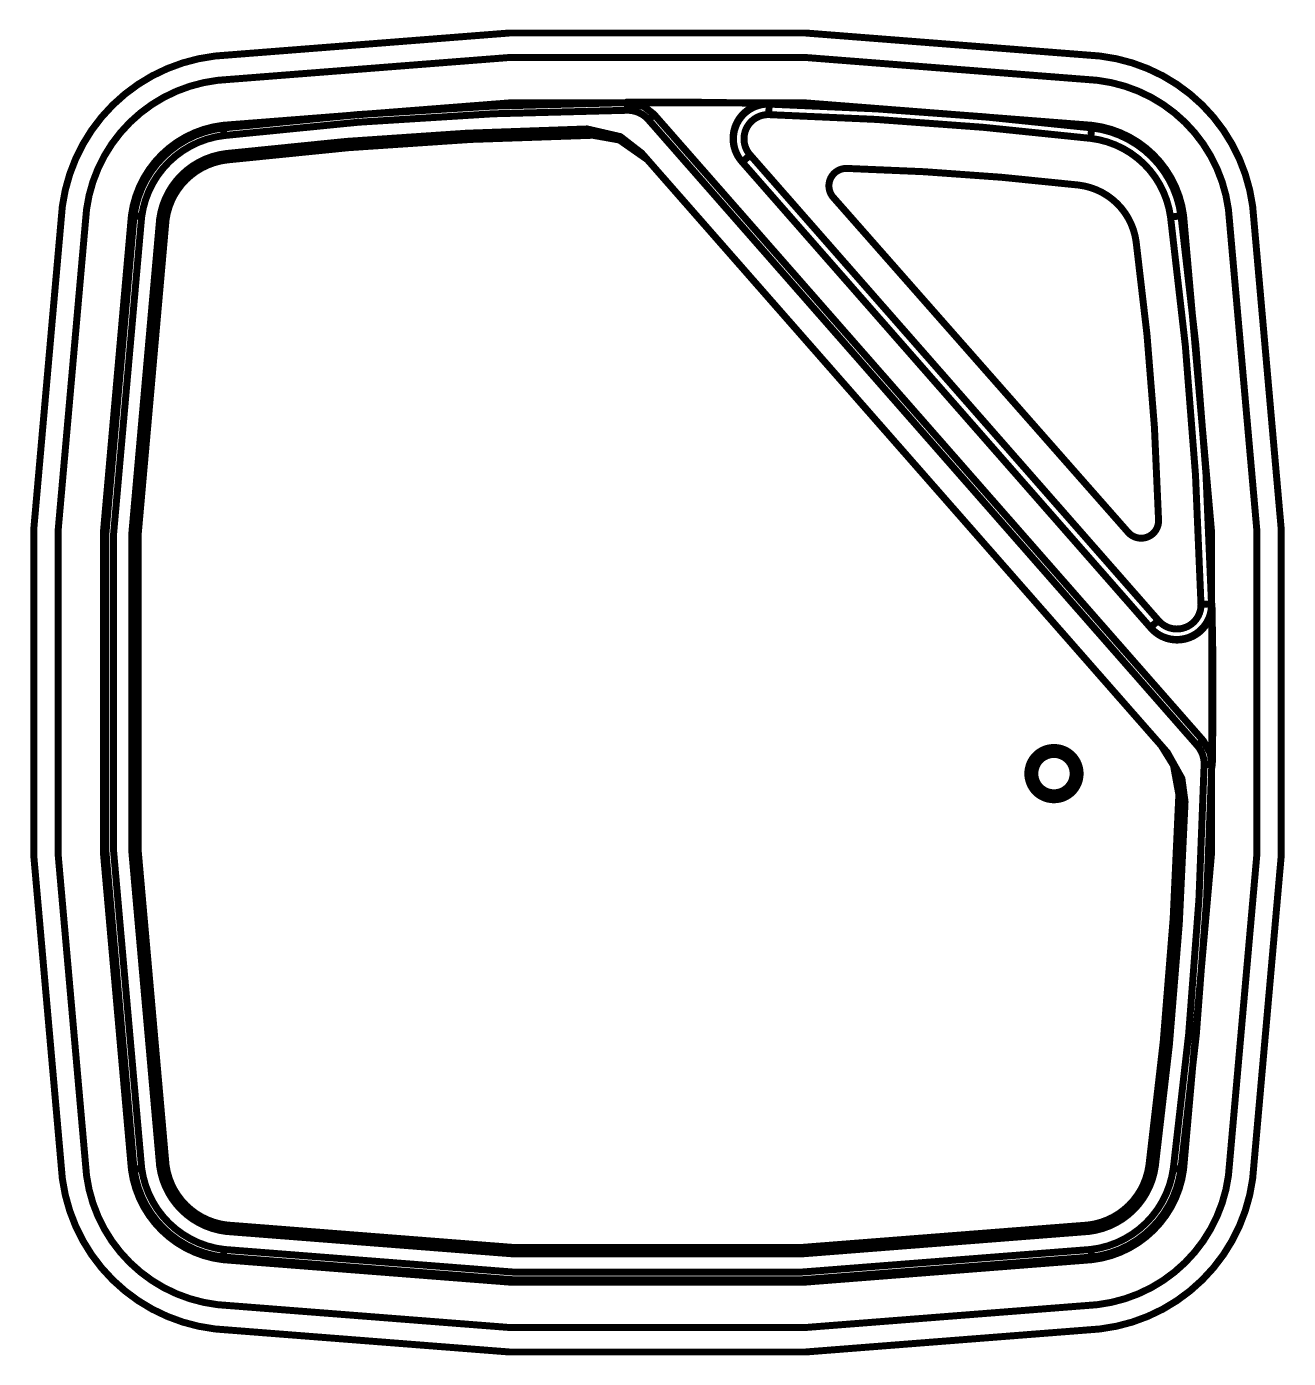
# Model space of a CAD drawing. Header units: millimetres. Extents: x 62 to 98, y 34 to 139.
# Drawn here: x 61.9 to 98.1, y 100.9 to 139.1 of the extents above; entities that cross this region are included whole.
import ezdxf

# ---------------------------------------------------------------- set-up
doc = ezdxf.new("R2010")
doc.units = ezdxf.units.MM
doc.layers.add('Mechanical1', color=6, linetype='Continuous')

msp = doc.modelspace()

# ---------------------------------------------------------------- linework, layer by layer
at = {"layer": 'Mechanical1', "const_width": 0.2}
for points in [[(67.297, 138.256, -0.058605), (92.703, 138.256)], [(62.925, 133.95, -0.342892), (67.297, 138.256)], [(67.379, 137.56, -0.058605), (92.621, 137.56)], [(92.703, 138.256, -0.342892), (97.075, 133.95)], [(63.619, 133.857, -0.342892), (67.379, 137.56)], [(92.621, 137.56, -0.342892), (96.381, 133.857)], [(67.531, 136.269, -0.058605), (92.469, 136.269)], [(67.54, 136.194, -0.027253), (79.137, 136.921)], [(67.565, 135.976, -0.027253), (79.139, 136.701)], [(79.125, 136.935, -0.009531), (83.191, 136.891)], [(79.139, 136.701, -0.21803), (79.74, 136.43)], [(82.423, 135.224, -0.658423), (83.191, 136.891)], [(82.43, 135.216, -0.655177), (83.203, 136.878)], [(83.203, 136.878, -0.021766), (92.461, 136.196)], [(82.66, 135.417, -0.658466), (83.194, 136.576)], [(83.194, 136.576, -0.021766), (92.425, 135.895)], [(64.907, 133.686, -0.342892), (67.531, 136.269)], [(64.982, 133.676, -0.342892), (67.54, 136.194)], [(65.2, 133.647, -0.342892), (67.565, 135.976)], [(67.626, 135.459, -0.024507), (77.98, 136.165)], [(67.648, 135.276, -0.024882), (78.142, 135.984)], [(92.425, 135.895, -0.342892), (94.72, 133.636)], [(92.461, 136.196, -0.342892), (95.019, 133.676)], [(92.469, 136.269, -0.342892), (95.093, 133.686)], [(65.716, 133.578, -0.342892), (67.626, 135.459)], [(65.899, 133.554, -0.342892), (67.648, 135.276)], [(85.047, 134.198, -0.658465), (85.43, 135.033)], [(85.43, 135.033, -0.021766), (92.077, 134.556)], [(92.077, 134.556, -0.342892), (93.732, 132.932)], [(62.925, 106.05, -0.066301), (62.925, 133.95)], [(63.619, 106.143, -0.066301), (63.619, 133.857)], [(64.907, 106.314, -0.066301), (64.907, 133.686)], [(64.982, 106.324, -0.066301), (64.982, 133.676)], [(65.2, 106.353, -0.066301), (65.2, 133.647)], [(94.72, 133.636, -0.026983), (95.593, 122.53)], [(95.019, 133.676, -0.026983), (95.895, 122.538)], [(95.093, 133.686, -0.066301), (95.093, 106.314)], [(96.381, 133.857, -0.066301), (96.381, 106.143)], [(97.075, 133.95, -0.066301), (97.075, 106.05)], [(65.716, 106.422, -0.066301), (65.716, 133.578)], [(65.899, 106.446, -0.066301), (65.899, 133.554)], [(93.732, 132.932, -0.026983), (94.376, 124.937)], [(94.376, 124.937, -0.706281), (93.496, 124.602)], [(95.895, 122.538, -0.701217), (94.14, 121.866)], [(95.908, 122.523, -0.706244), (94.148, 121.857)], [(95.593, 122.53, -0.706288), (94.369, 122.067)], [(95.908, 122.523, -0.011113), (95.918, 117.918)], [(95.485, 118.48, -0.18693), (95.684, 117.939)], [(95.684, 117.939, -0.028124), (94.8, 106.353)], [(95.904, 117.934, -0.028124), (95.018, 106.324)], [(94.958, 117.074, -0.02598), (94.101, 106.446)], [(95.136, 116.866, -0.025489), (94.284, 106.422)], [(67.379, 102.44, -0.342892), (63.619, 106.143)], [(67.531, 103.731, -0.342892), (64.907, 106.314)], [(67.54, 103.806, -0.342892), (64.982, 106.324)], [(67.565, 104.024, -0.342892), (65.2, 106.353)], [(67.626, 104.541, -0.342892), (65.716, 106.422)], [(67.648, 104.724, -0.342892), (65.899, 106.446)], [(94.101, 106.446, -0.342892), (92.352, 104.724)], [(94.284, 106.422, -0.342892), (92.374, 104.541)], [(94.8, 106.353, -0.342892), (92.435, 104.024)], [(95.018, 106.324, -0.342892), (92.46, 103.806)], [(95.093, 106.314, -0.342892), (92.469, 103.731)], [(96.381, 106.143, -0.342892), (92.621, 102.44)], [(67.297, 101.744, -0.342892), (62.925, 106.05)], [(97.075, 106.05, -0.342892), (92.703, 101.744)], [(92.352, 104.724, -0.058605), (67.648, 104.724)], [(92.374, 104.541, -0.058605), (67.626, 104.541)], [(92.46, 103.806, -0.058605), (67.54, 103.806)], [(92.435, 104.024, -0.058605), (67.565, 104.024)], [(92.469, 103.731, -0.058605), (67.531, 103.731)], [(92.621, 102.44, -0.058605), (67.379, 102.44)], [(92.703, 101.744, -0.058605), (67.297, 101.744)]]:
    msp.add_lwpolyline(points, format="xyb", dxfattribs=at)
at = {"layer": 'Mechanical1'}
for points, const_width in [([(67.247, 138.256, 1), (67.347, 138.256, 1)], 0.1), ([(67.247, 138.256, 1), (67.347, 138.256, 1)], 0.1), ([(92.653, 138.256, 1), (92.753, 138.256, 1)], 0.1), ([(92.653, 138.256, 1), (92.753, 138.256, 1)], 0.1), ([(67.329, 137.56, 1), (67.429, 137.56, 1)], 0.1), ([(67.329, 137.56, 1), (67.429, 137.56, 1)], 0.1), ([(92.571, 137.56, 1), (92.671, 137.56, 1)], 0.1), ([(92.571, 137.56, 1), (92.671, 137.56, 1)], 0.1), ([(79.075, 136.935, 1), (79.175, 136.935, 1)], 0.1), ([(79.075, 136.935, 1), (79.175, 136.935, 1)], 0.1), ([(79.075, 136.935, 1), (79.175, 136.935, 1)], 0.1), ([(79.087, 136.921, 1), (79.187, 136.921, 1)], 0.1), ([(79.087, 136.921, 1), (79.187, 136.921, 1)], 0.1), ([(79.087, 136.921, 1), (79.187, 136.921, 1)], 0.1), ([(79.087, 136.921, 1), (79.187, 136.921, 1)], 0.1), ([(79.089, 136.701, 1), (79.189, 136.701, 1)], 0.1), ([(79.089, 136.701, 1), (79.189, 136.701, 1)], 0.1), ([(79.089, 136.701, 1), (79.189, 136.701, 1)], 0.1), ([(79.546, 136.823, 1), (79.646, 136.823, 1)], 0.1), ([(79.546, 136.823, 1), (79.646, 136.823, 1)], 0.1), ([(79.556, 136.81, 1), (79.656, 136.81, 1)], 0.1), ([(79.556, 136.81, 1), (79.656, 136.81, 1)], 0.1), ([(83.141, 136.891, 1), (83.241, 136.891, 1)], 0.1), ([(83.141, 136.891, 1), (83.241, 136.891, 1)], 0.1), ([(83.141, 136.891, 1), (83.241, 136.891, 1)], 0.1), ([(83.153, 136.878, 1), (83.253, 136.878, 1)], 0.1), ([(83.153, 136.878, 1), (83.253, 136.878, 1)], 0.1), ([(83.153, 136.878, 1), (83.253, 136.878, 1)], 0.1), ([(83.153, 136.878, 1), (83.253, 136.878, 1)], 0.1), ([(79.69, 136.43, 1), (79.79, 136.43, 1)], 0.1), ([(79.69, 136.43, 1), (79.79, 136.43, 1)], 0.1), ([(79.69, 136.43, 1), (79.79, 136.43, 1)], 0.1), ([(79.847, 136.587, 1), (79.947, 136.587, 1)], 0.1), ([(79.847, 136.587, 1), (79.947, 136.587, 1)], 0.1), ([(79.857, 136.576, 1), (79.957, 136.576, 1)], 0.1), ([(79.857, 136.576, 1), (79.957, 136.576, 1)], 0.1), ([(83.144, 136.576, 1), (83.244, 136.576, 1)], 0.1), ([(83.144, 136.576, 1), (83.244, 136.576, 1)], 0.1), ([(83.144, 136.576, 1), (83.244, 136.576, 1)], 0.1), ([(67.481, 136.269, 1), (67.581, 136.269, 1)], 0.1), ([(67.481, 136.269, 1), (67.581, 136.269, 1)], 0.1), ([(67.481, 136.269, 1), (67.581, 136.269, 1)], 0.1), ([(67.49, 136.194, 1), (67.59, 136.194, 1)], 0.1), ([(67.49, 136.194, 1), (67.59, 136.194, 1)], 0.1), ([(67.515, 135.976, 1), (67.615, 135.976, 1)], 0.1), ([(67.515, 135.976, 1), (67.615, 135.976, 1)], 0.1), ([(67.515, 135.976, 1), (67.615, 135.976, 1)], 0.1), ([(77.93, 136.165, 1), (78.03, 136.165, 1)], 0.1), ([(77.93, 136.165, 1), (78.03, 136.165, 1)], 0.1), ([(77.93, 136.165, 1), (78.03, 136.165, 1)], 0.1), ([(78.092, 135.984, 1), (78.192, 135.984, 1)], 0.1), ([(78.092, 135.984, 1), (78.192, 135.984, 1)], 0.1), ([(78.092, 135.984, 1), (78.192, 135.984, 1)], 0.1), ([(78.885, 135.945, 1), (78.985, 135.945, 1)], 0.1), ([(78.885, 135.945, 1), (78.985, 135.945, 1)], 0.1), ([(92.375, 135.895, 1), (92.475, 135.895, 1)], 0.1), ([(92.375, 135.895, 1), (92.475, 135.895, 1)], 0.1), ([(92.375, 135.895, 1), (92.475, 135.895, 1)], 0.1), ([(92.411, 136.196, 1), (92.511, 136.196, 1)], 0.1), ([(92.411, 136.196, 1), (92.511, 136.196, 1)], 0.1), ([(92.419, 136.269, 1), (92.519, 136.269, 1)], 0.1), ([(92.419, 136.269, 1), (92.519, 136.269, 1)], 0.1), ([(92.419, 136.269, 1), (92.519, 136.269, 1)], 0.1), ([(78.854, 135.849, 1), (78.954, 135.849, 1)], 0.1), ([(78.854, 135.849, 1), (78.954, 135.849, 1)], 0.1), ([(67.576, 135.459, 1), (67.676, 135.459, 1)], 0.1), ([(67.576, 135.459, 1), (67.676, 135.459, 1)], 0.1), ([(67.576, 135.459, 1), (67.676, 135.459, 1)], 0.1), ([(67.598, 135.276, 1), (67.698, 135.276, 1)], 0.1), ([(67.598, 135.276, 1), (67.698, 135.276, 1)], 0.1), ([(67.598, 135.276, 1), (67.698, 135.276, 1)], 0.1), ([(79.497, 135.47, 1), (79.597, 135.47, 1)], 0.1), ([(79.497, 135.47, 1), (79.597, 135.47, 1)], 0.1), ([(79.657, 135.288, 1), (79.757, 135.288, 1)], 0.1), ([(82.373, 135.224, 1), (82.473, 135.224, 1)], 0.1), ([(82.373, 135.224, 1), (82.473, 135.224, 1)], 0.1), ([(82.38, 135.216, 1), (82.48, 135.216, 1)], 0.1), ([(82.38, 135.216, 1), (82.48, 135.216, 1)], 0.1), ([(82.61, 135.417, 1), (82.71, 135.417, 1)], 0.1), ([(82.61, 135.417, 1), (82.71, 135.417, 1)], 0.1), ([(82.61, 135.417, 1), (82.71, 135.417, 1)], 0.1), ([(85.38, 135.033, 1), (85.48, 135.033, 1)], 0.1), ([(85.38, 135.033, 1), (85.48, 135.033, 1)], 0.1), ([(92.027, 134.556, 1), (92.127, 134.556, 1)], 0.1), ([(92.027, 134.556, 1), (92.127, 134.556, 1)], 0.1), ([(84.997, 134.198, 1), (85.097, 134.198, 1)], 0.1), ([(84.997, 134.198, 1), (85.097, 134.198, 1)], 0.1), ([(62.875, 133.95, 1), (62.975, 133.95, 1)], 0.1), ([(62.875, 133.95, 1), (62.975, 133.95, 1)], 0.1), ([(63.569, 133.857, 1), (63.669, 133.857, 1)], 0.1), ([(63.569, 133.857, 1), (63.669, 133.857, 1)], 0.1), ([(64.857, 133.686, 1), (64.957, 133.686, 1)], 0.1), ([(64.857, 133.686, 1), (64.957, 133.686, 1)], 0.1), ([(64.857, 133.686, 1), (64.957, 133.686, 1)], 0.1), ([(64.932, 133.676, 1), (65.032, 133.676, 1)], 0.1), ([(64.932, 133.676, 1), (65.032, 133.676, 1)], 0.1), ([(65.15, 133.647, 1), (65.25, 133.647, 1)], 0.1), ([(65.15, 133.647, 1), (65.25, 133.647, 1)], 0.1), ([(65.15, 133.647, 1), (65.25, 133.647, 1)], 0.1), ([(94.67, 133.636, 1), (94.77, 133.636, 1)], 0.1), ([(94.67, 133.636, 1), (94.77, 133.636, 1)], 0.1), ([(94.67, 133.636, 1), (94.77, 133.636, 1)], 0.1), ([(94.969, 133.676, 1), (95.069, 133.676, 1)], 0.1), ([(94.969, 133.676, 1), (95.069, 133.676, 1)], 0.1), ([(95.043, 133.686, 1), (95.143, 133.686, 1)], 0.1), ([(95.043, 133.686, 1), (95.143, 133.686, 1)], 0.1), ([(95.043, 133.686, 1), (95.143, 133.686, 1)], 0.1), ([(96.331, 133.857, 1), (96.431, 133.857, 1)], 0.1), ([(96.331, 133.857, 1), (96.431, 133.857, 1)], 0.1), ([(97.025, 133.95, 1), (97.125, 133.95, 1)], 0.1), ([(97.025, 133.95, 1), (97.125, 133.95, 1)], 0.1), ([(65.666, 133.578, 1), (65.766, 133.578, 1)], 0.1), ([(65.666, 133.578, 1), (65.766, 133.578, 1)], 0.1), ([(65.666, 133.578, 1), (65.766, 133.578, 1)], 0.1), ([(65.849, 133.554, 1), (65.949, 133.554, 1)], 0.1), ([(65.849, 133.554, 1), (65.949, 133.554, 1)], 0.1), ([(65.849, 133.554, 1), (65.949, 133.554, 1)], 0.1), ([(93.682, 132.932, 1), (93.782, 132.932, 1)], 0.1), ([(93.682, 132.932, 1), (93.782, 132.932, 1)], 0.1), ([(94.326, 124.937, 1), (94.426, 124.937, 1)], 0.1), ([(94.326, 124.937, 1), (94.426, 124.937, 1)], 0.1), ([(93.446, 124.602, 1), (93.546, 124.602, 1)], 0.1), ([(93.446, 124.602, 1), (93.546, 124.602, 1)], 0.1), ([(95.543, 122.53, 1), (95.643, 122.53, 1)], 0.1), ([(95.543, 122.53, 1), (95.643, 122.53, 1)], 0.1), ([(95.543, 122.53, 1), (95.643, 122.53, 1)], 0.1), ([(95.845, 122.538, 1), (95.945, 122.538, 1)], 0.1), ([(95.845, 122.538, 1), (95.945, 122.538, 1)], 0.1), ([(95.845, 122.538, 1), (95.945, 122.538, 1)], 0.1), ([(95.845, 122.538, 1), (95.945, 122.538, 1)], 0.1), ([(95.858, 122.523, 1), (95.958, 122.523, 1)], 0.1), ([(95.858, 122.523, 1), (95.958, 122.523, 1)], 0.1), ([(95.858, 122.523, 1), (95.958, 122.523, 1)], 0.1), ([(94.09, 121.866, 1), (94.19, 121.866, 1)], 0.1), ([(94.09, 121.866, 1), (94.19, 121.866, 1)], 0.1), ([(94.098, 121.857, 1), (94.198, 121.857, 1)], 0.1), ([(94.098, 121.857, 1), (94.198, 121.857, 1)], 0.1), ([(94.319, 122.067, 1), (94.419, 122.067, 1)], 0.1), ([(94.319, 122.067, 1), (94.419, 122.067, 1)], 0.1), ([(94.319, 122.067, 1), (94.419, 122.067, 1)], 0.1), ([(92.125, 117.673, 1), (90.625, 117.673, 1)], 0.2), ([(94.399, 118.482, 1), (94.499, 118.482, 1)], 0.1), ([(95.435, 118.48, 1), (95.535, 118.48, 1)], 0.1), ([(95.435, 118.48, 1), (95.535, 118.48, 1)], 0.1), ([(95.435, 118.48, 1), (95.535, 118.48, 1)], 0.1), ([(95.602, 118.626, 1), (95.702, 118.626, 1)], 0.1), ([(95.602, 118.626, 1), (95.702, 118.626, 1)], 0.1), ([(95.612, 118.615, 1), (95.712, 118.615, 1)], 0.1), ([(95.612, 118.615, 1), (95.712, 118.615, 1)], 0.1), ([(91.925, 117.673, 1), (90.825, 117.673, 1)], 0.2), ([(94.577, 118.279, 1), (94.677, 118.279, 1)], 0.1), ([(94.577, 118.279, 1), (94.677, 118.279, 1)], 0.1), ([(95.634, 117.939, 1), (95.734, 117.939, 1)], 0.1), ([(95.634, 117.939, 1), (95.734, 117.939, 1)], 0.1), ([(95.634, 117.939, 1), (95.734, 117.939, 1)], 0.1), ([(95.808, 118.261, 1), (95.908, 118.261, 1)], 0.1), ([(95.808, 118.261, 1), (95.908, 118.261, 1)], 0.1), ([(95.82, 118.247, 1), (95.92, 118.247, 1)], 0.1), ([(95.82, 118.247, 1), (95.92, 118.247, 1)], 0.1), ([(90.575, 117.673, 1), (90.675, 117.673, 1)], 0.1), ([(90.775, 117.673, 1), (90.875, 117.673, 1)], 0.1), ([(91.875, 117.673, 1), (91.975, 117.673, 1)], 0.1), ([(92.075, 117.673, 1), (92.175, 117.673, 1)], 0.1), ([(94.753, 117.912, 1), (94.853, 117.912, 1)], 0.1), ([(94.753, 117.912, 1), (94.853, 117.912, 1)], 0.1), ([(95.854, 117.934, 1), (95.954, 117.934, 1)], 0.1), ([(95.854, 117.934, 1), (95.954, 117.934, 1)], 0.1), ([(95.854, 117.934, 1), (95.954, 117.934, 1)], 0.1), ([(95.854, 117.934, 1), (95.954, 117.934, 1)], 0.1), ([(95.868, 117.918, 1), (95.968, 117.918, 1)], 0.1), ([(95.868, 117.918, 1), (95.968, 117.918, 1)], 0.1), ([(95.868, 117.918, 1), (95.968, 117.918, 1)], 0.1), ([(94.995, 117.534, 1), (95.095, 117.534, 1)], 0.1), ([(94.995, 117.534, 1), (95.095, 117.534, 1)], 0.1), ([(94.908, 117.074, 1), (95.008, 117.074, 1)], 0.1), ([(94.908, 117.074, 1), (95.008, 117.074, 1)], 0.1), ([(94.908, 117.074, 1), (95.008, 117.074, 1)], 0.1), ([(94.987, 116.982, 1), (95.087, 116.982, 1)], 0.1), ([(94.987, 116.982, 1), (95.087, 116.982, 1)], 0.1), ([(95.086, 116.866, 1), (95.186, 116.866, 1)], 0.1), ([(95.086, 116.866, 1), (95.186, 116.866, 1)], 0.1), ([(95.086, 116.866, 1), (95.186, 116.866, 1)], 0.1), ([(63.569, 106.143, 1), (63.669, 106.143, 1)], 0.1), ([(63.569, 106.143, 1), (63.669, 106.143, 1)], 0.1), ([(64.857, 106.314, 1), (64.957, 106.314, 1)], 0.1), ([(64.857, 106.314, 1), (64.957, 106.314, 1)], 0.1), ([(64.857, 106.314, 1), (64.957, 106.314, 1)], 0.1), ([(64.932, 106.324, 1), (65.032, 106.324, 1)], 0.1), ([(64.932, 106.324, 1), (65.032, 106.324, 1)], 0.1), ([(65.15, 106.353, 1), (65.25, 106.353, 1)], 0.1), ([(65.15, 106.353, 1), (65.25, 106.353, 1)], 0.1), ([(65.15, 106.353, 1), (65.25, 106.353, 1)], 0.1), ([(65.666, 106.422, 1), (65.766, 106.422, 1)], 0.1), ([(65.666, 106.422, 1), (65.766, 106.422, 1)], 0.1), ([(65.666, 106.422, 1), (65.766, 106.422, 1)], 0.1), ([(65.849, 106.446, 1), (65.949, 106.446, 1)], 0.1), ([(65.849, 106.446, 1), (65.949, 106.446, 1)], 0.1), ([(65.849, 106.446, 1), (65.949, 106.446, 1)], 0.1), ([(94.051, 106.446, 1), (94.151, 106.446, 1)], 0.1), ([(94.051, 106.446, 1), (94.151, 106.446, 1)], 0.1), ([(94.051, 106.446, 1), (94.151, 106.446, 1)], 0.1), ([(94.234, 106.422, 1), (94.334, 106.422, 1)], 0.1), ([(94.234, 106.422, 1), (94.334, 106.422, 1)], 0.1), ([(94.234, 106.422, 1), (94.334, 106.422, 1)], 0.1), ([(94.75, 106.353, 1), (94.85, 106.353, 1)], 0.1), ([(94.75, 106.353, 1), (94.85, 106.353, 1)], 0.1), ([(94.75, 106.353, 1), (94.85, 106.353, 1)], 0.1), ([(94.968, 106.324, 1), (95.068, 106.324, 1)], 0.1), ([(94.968, 106.324, 1), (95.068, 106.324, 1)], 0.1), ([(95.043, 106.314, 1), (95.143, 106.314, 1)], 0.1), ([(95.043, 106.314, 1), (95.143, 106.314, 1)], 0.1), ([(95.043, 106.314, 1), (95.143, 106.314, 1)], 0.1), ([(96.331, 106.143, 1), (96.431, 106.143, 1)], 0.1), ([(96.331, 106.143, 1), (96.431, 106.143, 1)], 0.1), ([(62.875, 106.05, 1), (62.975, 106.05, 1)], 0.1), ([(62.875, 106.05, 1), (62.975, 106.05, 1)], 0.1), ([(97.025, 106.05, 1), (97.125, 106.05, 1)], 0.1), ([(97.025, 106.05, 1), (97.125, 106.05, 1)], 0.1), ([(67.598, 104.724, 1), (67.698, 104.724, 1)], 0.1), ([(67.598, 104.724, 1), (67.698, 104.724, 1)], 0.1), ([(67.598, 104.724, 1), (67.698, 104.724, 1)], 0.1), ([(92.302, 104.724, 1), (92.402, 104.724, 1)], 0.1), ([(92.302, 104.724, 1), (92.402, 104.724, 1)], 0.1), ([(92.302, 104.724, 1), (92.402, 104.724, 1)], 0.1), ([(67.576, 104.541, 1), (67.676, 104.541, 1)], 0.1), ([(67.576, 104.541, 1), (67.676, 104.541, 1)], 0.1), ([(67.576, 104.541, 1), (67.676, 104.541, 1)], 0.1), ([(92.324, 104.541, 1), (92.424, 104.541, 1)], 0.1), ([(92.324, 104.541, 1), (92.424, 104.541, 1)], 0.1), ([(92.324, 104.541, 1), (92.424, 104.541, 1)], 0.1), ([(67.49, 103.806, 1), (67.59, 103.806, 1)], 0.1), ([(67.49, 103.806, 1), (67.59, 103.806, 1)], 0.1), ([(67.515, 104.024, 1), (67.615, 104.024, 1)], 0.1), ([(67.515, 104.024, 1), (67.615, 104.024, 1)], 0.1), ([(67.515, 104.024, 1), (67.615, 104.024, 1)], 0.1), ([(92.385, 104.024, 1), (92.485, 104.024, 1)], 0.1), ([(92.385, 104.024, 1), (92.485, 104.024, 1)], 0.1), ([(92.385, 104.024, 1), (92.485, 104.024, 1)], 0.1), ([(92.41, 103.806, 1), (92.51, 103.806, 1)], 0.1), ([(92.41, 103.806, 1), (92.51, 103.806, 1)], 0.1), ([(67.481, 103.731, 1), (67.581, 103.731, 1)], 0.1), ([(67.481, 103.731, 1), (67.581, 103.731, 1)], 0.1), ([(67.481, 103.731, 1), (67.581, 103.731, 1)], 0.1), ([(92.419, 103.731, 1), (92.519, 103.731, 1)], 0.1), ([(92.419, 103.731, 1), (92.519, 103.731, 1)], 0.1), ([(92.419, 103.731, 1), (92.519, 103.731, 1)], 0.1), ([(67.329, 102.44, 1), (67.429, 102.44, 1)], 0.1), ([(67.329, 102.44, 1), (67.429, 102.44, 1)], 0.1), ([(92.571, 102.44, 1), (92.671, 102.44, 1)], 0.1), ([(92.571, 102.44, 1), (92.671, 102.44, 1)], 0.1), ([(67.247, 101.744, 1), (67.347, 101.744, 1)], 0.1), ([(67.247, 101.744, 1), (67.347, 101.744, 1)], 0.1), ([(92.653, 101.744, 1), (92.753, 101.744, 1)], 0.1), ([(92.653, 101.744, 1), (92.753, 101.744, 1)], 0.1)]:
    msp.add_lwpolyline(points, format="xyb", close=True, dxfattribs=dict(at, const_width=const_width))
at = {"layer": 'Mechanical1', "const_width": 0.2}
for points in [[(79.125, 136.935), (79.596, 136.823)], [(79.125, 136.935), (79.137, 136.921)], [(79.137, 136.921), (79.606, 136.81)], [(79.137, 136.921), (79.139, 136.701)], [(79.596, 136.823), (79.897, 136.587)], [(79.606, 136.81), (79.907, 136.576)], [(83.191, 136.891), (83.203, 136.878)], [(83.194, 136.576), (83.203, 136.878)], [(79.74, 136.43), (79.907, 136.576)], [(79.74, 136.43), (95.485, 118.48)], [(79.897, 136.587), (95.662, 118.615)], [(67.531, 136.269), (67.565, 135.976)], [(77.98, 136.165), (78.935, 135.945)], [(77.98, 136.165), (78.142, 135.984)], [(78.142, 135.984), (78.904, 135.849)], [(78.935, 135.945), (79.547, 135.47)], [(92.425, 135.895), (92.469, 136.269)], [(78.904, 135.849), (79.707, 135.288)], [(67.626, 135.459), (67.648, 135.276)], [(79.547, 135.47), (94.627, 118.279)], [(82.423, 135.224), (94.148, 121.857)], [(82.43, 135.216), (82.66, 135.417)], [(82.66, 135.417), (94.369, 122.067)], [(85.047, 134.198), (93.496, 124.602)], [(64.907, 133.686), (65.2, 133.647)], [(94.72, 133.636), (95.093, 133.686)], [(65.716, 133.578), (65.899, 133.554)], [(95.593, 122.53), (95.895, 122.538)], [(95.895, 122.538), (95.908, 122.523)], [(94.14, 121.866), (94.369, 122.067)], [(94.449, 118.482), (94.803, 117.912)], [(95.485, 118.48), (95.652, 118.626)], [(95.652, 118.626), (95.858, 118.261)], [(95.662, 118.615), (95.87, 118.247)], [(94.627, 118.279), (95.045, 117.534)], [(95.684, 117.939), (95.904, 117.934)], [(95.858, 118.261), (95.904, 117.934)], [(95.87, 118.247), (95.918, 117.918)], [(94.803, 117.912), (94.958, 117.074)], [(95.904, 117.934), (95.918, 117.918)], [(95.045, 117.534), (95.136, 116.866)], [(94.958, 117.074), (95.037, 116.982)], [(95.037, 116.982), (95.136, 116.866)], [(64.907, 106.314), (65.2, 106.353)], [(65.716, 106.422), (65.899, 106.446)], [(94.101, 106.446), (94.284, 106.422)], [(94.8, 106.353), (95.093, 106.314)], [(67.626, 104.541), (67.648, 104.724)], [(92.352, 104.724), (92.374, 104.541)], [(67.531, 103.731), (67.565, 104.024)], [(92.435, 104.024), (92.469, 103.731)]]:
    msp.add_lwpolyline(points, dxfattribs=at)

doc.saveas('drawing.dxf')
